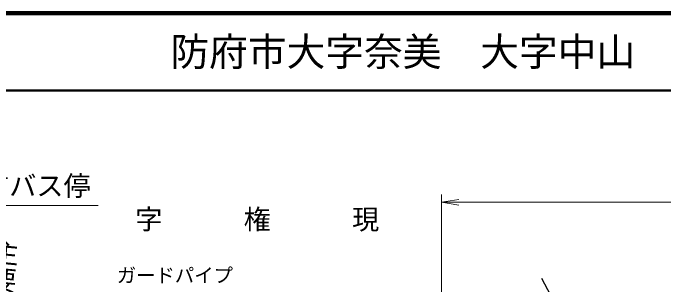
# Model space of a CAD drawing. Units: millimetres, scale not verified. Extents: x 40000 to 423008634, y 20000 to 333183309.
# Drawn here: x 384694 to 468752, y 344871 to 380000 of the extents above; entities that cross this region are included whole.
import ezdxf
from ezdxf.enums import TextEntityAlignment as Align

# ---------------------------------------------------------------- set-up
doc = ezdxf.new("R2010")
doc.units = ezdxf.units.MM
doc.header["$LTSCALE"] = 1000
doc.linetypes.add('DASHED', pattern=[7.5, 6, -1.5])
for name, color, linetype, lineweight in [('M-BGD', 7, 'Continuous', 25), ('M-STR-HTXT', 7, 'Continuous', 13), ('M-TTL', 2, 'Continuous', 140), ('M-TTL-LINE', 7, 'Continuous', 50), ('M-TTL-TXT', 7, 'Continuous', 13)]:
    doc.layers.add(name, color=color, linetype=linetype, lineweight=lineweight)
doc.layers.add('M-BMK-HTXT', color=7, linetype='Continuous')
doc.styles.add('@ＭＳ ゴシック', font='')
doc.styles.add('ＭＳ ゴシック', font='')
doc.styles.get('@ＭＳ ゴシック').set_extended_font_data('@MS Gothic')
doc.styles.get('ＭＳ ゴシック').set_extended_font_data('MS Gothic')

# ---------------------------------------------------------------- blocks, each defined once
blk = doc.blocks.new('open_arrow')
at = {"color": 0, "linetype": 'Continuous', "lineweight": -2}
blk.add_lwpolyline([(7.5, 1.25), (0, 0), (7.5, -1.25)], dxfattribs=at)

msp = doc.modelspace()

# ---------------------------------------------------------------- linework, layer by layer
at = {"layer": 'M-BGD', "linetype": 'DASHED'}
msp.add_line((452929, 345765), (486359, 282698), dxfattribs=at)
at = {"layer": 'M-STR-HTXT'}
for p, q in [((440009, 334750), (440009, 356549)), ((440009, 355549), (559449, 355549))]:
    msp.add_line(p, q, dxfattribs=at)
msp.add_lwpolyline([(356081, 293984), (365357, 355128), (395709, 355128)], dxfattribs=at)
at = {"layer": 'M-TTL'}
msp.add_line((680000, 380000), (40000, 380000), dxfattribs=at)
at = {"layer": 'M-TTL-LINE'}
msp.add_line((40000, 370000), (680000, 370000), dxfattribs=at)

# ---------------------------------------------------------------- block references
at = {"layer": 'M-STR-HTXT', "xscale": 300, "yscale": 300}
msp.add_blockref('open_arrow', (440009, 355549), dxfattribs=at)

# ---------------------------------------------------------------- texts
at = {"layer": 'M-BMK-HTXT', "style": 'ＭＳ ゴシック'}
msp.add_text('字\u3000\u3000\u3000権\u3000\u3000\u3000現', height=2566, dxfattribs=at).set_placement((416229, 351292), align=Align.BOTTOM_CENTER)
at = {"layer": 'M-BMK-HTXT', "style": '@ＭＳ ゴシック'}
msp.add_text('主要県道\u3000山口徳山線', height=2566, rotation=264.494, dxfattribs=at).set_placement((381823, 350985), align=Align.BOTTOM_LEFT)
at = {"layer": 'M-STR-HTXT', "style": 'ＭＳ ゴシック'}
msp.add_text('小野中前バス停', height=2566, dxfattribs=at).set_placement((370209, 355628), align=Align.BOTTOM_LEFT)
msp.add_text('ガードパイプ', height=1833, dxfattribs=at).set_placement((405593, 344650), align=Align.BOTTOM_CENTER)
at = {"layer": 'M-TTL-TXT', "style": 'ＭＳ ゴシック'}
msp.add_text('防府市大字奈美\u3000大字中山', height=3666, dxfattribs=at).set_placement((405024, 375000), align=Align.MIDDLE_LEFT)

doc.saveas('drawing.dxf')
